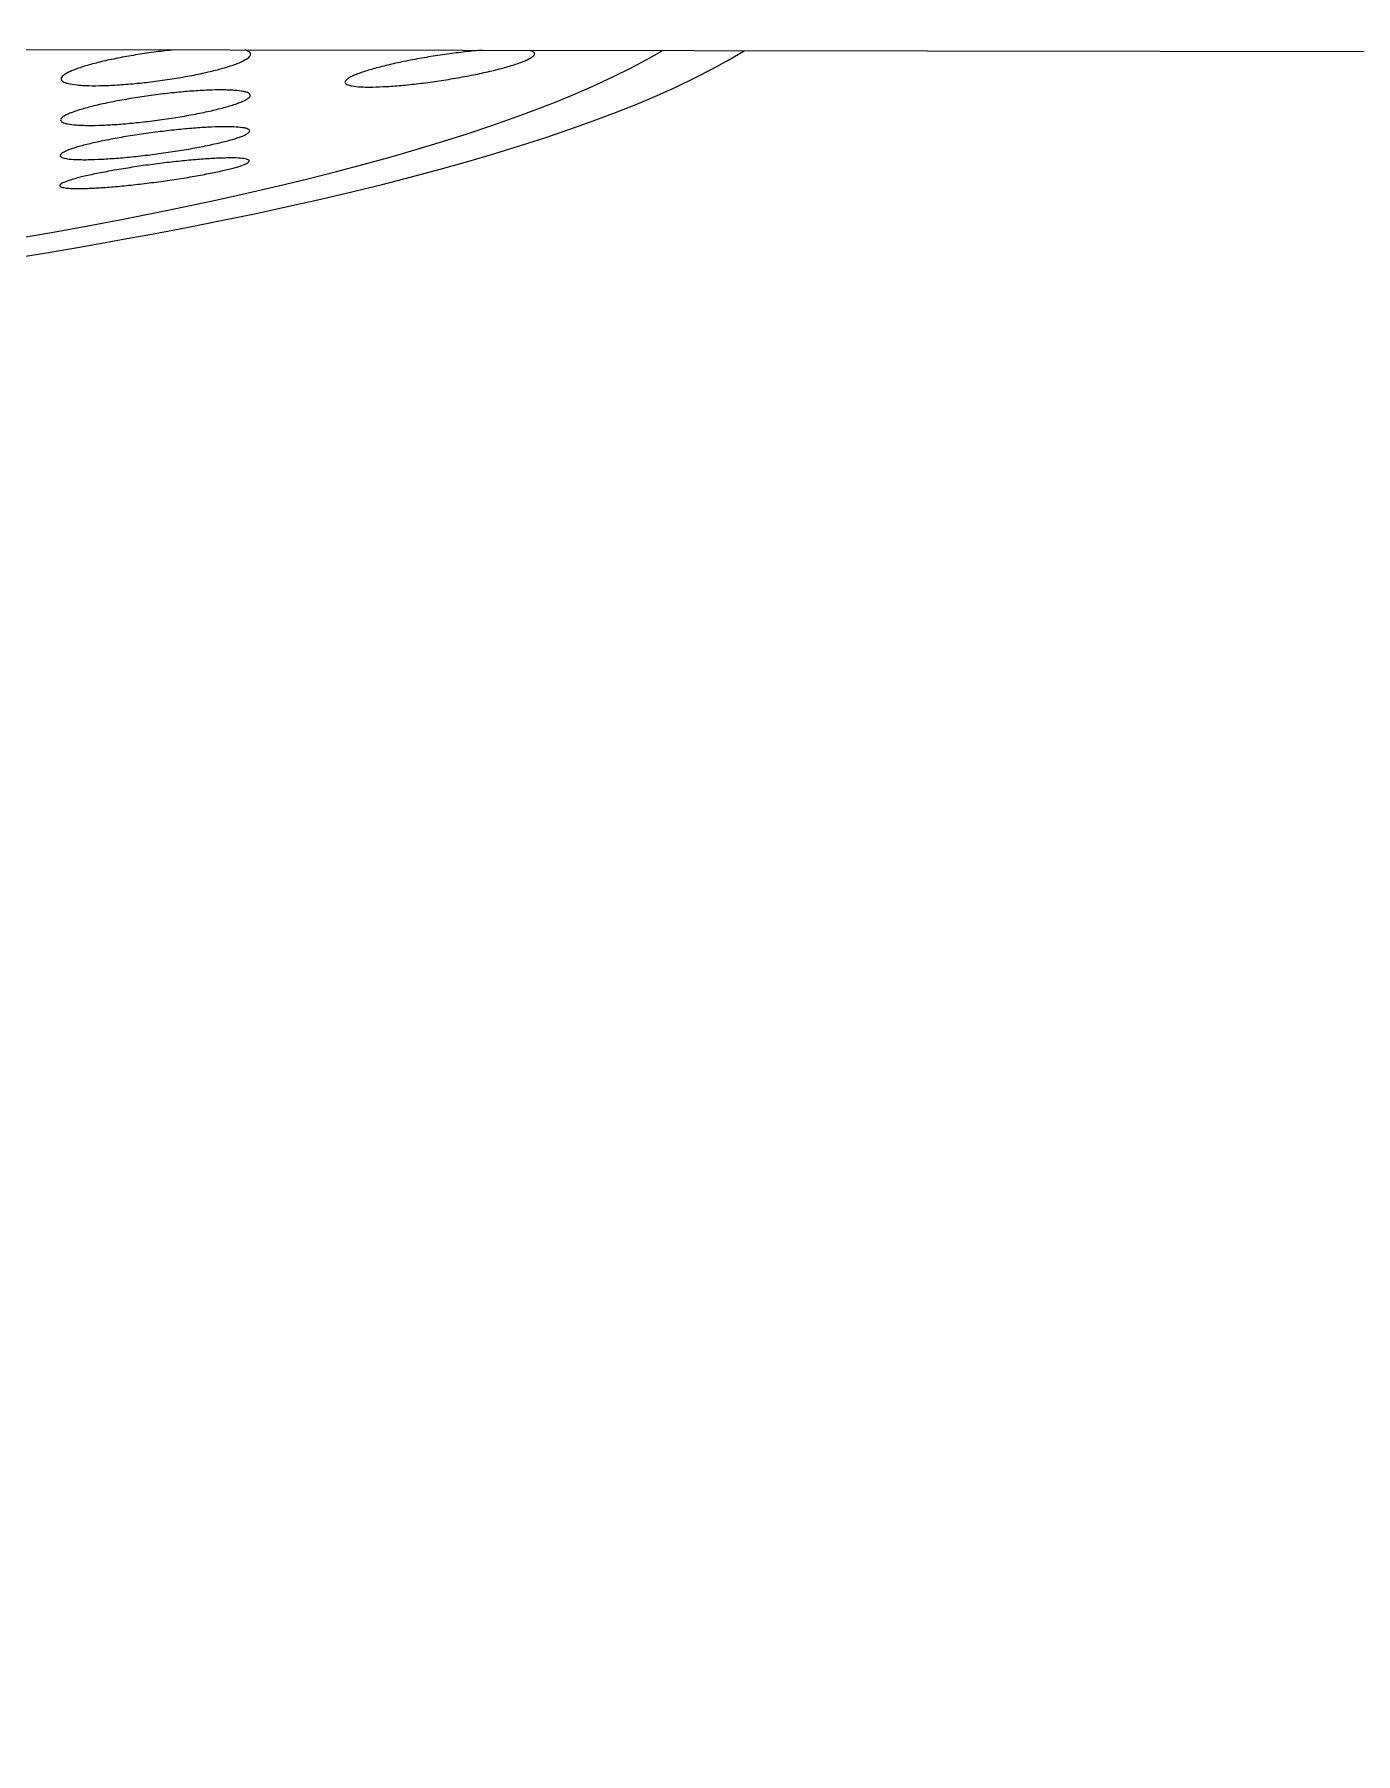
# Model space of a CAD drawing. Extents: x 16539 to 19738, y -91 to 2224.
# Drawn here: x 17467.72 to 17471.9, y 532.25 to 537.69 of the extents above; entities that cross this region are included whole.
import ezdxf

# ---------------------------------------------------------------- set-up
doc = ezdxf.new("R2010")
doc.units = 0
doc.header["$LTSCALE"] = 10
doc.header["$MEASUREMENT"] = 0
doc.layers.add('1', color=7, linetype='CONTINUOUS')

msp = doc.modelspace()

# ---------------------------------------------------------------- linework, layer by layer
at = {"layer": '1', "color": 7, "linetype": 'Continuous', "lineweight": 18}
msp.add_line((17489.1851, 537.6075), (17436.5459, 537.6896), dxfattribs=at)
for centre, major_axis, ratio, start_param, end_param in [((17462.0248, 538.036), (-8.25, 0.0106), 0.173648, 1.569323, 2.867046), ((17462.0248, 538.036), (8, -0.0102), 0.173648, 4.710916, 5.999901), ((17436.2908, 507.69), (-0.0507, -32.5), 0.999999, 0.711487, 2.732071)]:
    msp.add_ellipse(centre, major_axis=major_axis, ratio=ratio, start_param=start_param, end_param=end_param, dxfattribs=at)
at = {"layer": '1', "color": 7, "linetype": 'Continuous', "lineweight": 13}
msp.add_ellipse((17436.2916, 507.69), major_axis=(-0.0501, -32.0992), ratio=0.999999, start_param=0.711487, end_param=2.737519, dxfattribs=at)
at = {"layer": '1', "color": 7, "linetype": 'Continuous', "lineweight": 18}
for points, knots in [([(17467.8029, 537.5488), (17467.8028, 537.5457), (17467.8048, 537.5429), (17467.8105, 537.5392), (17467.8129, 537.5381), (17467.8186, 537.5359), (17467.8219, 537.5349), (17467.8332, 537.5322), (17467.8425, 537.5307), (17467.8588, 537.5291), (17467.8647, 537.5286), (17467.8772, 537.5279), (17467.8838, 537.5276), (17467.9046, 537.5271), (17467.9196, 537.5271), (17467.9442, 537.5278), (17467.9527, 537.5281), (17467.9699, 537.5289), (17467.9875, 537.5299), (17468.0059, 537.5313), (17468.0246, 537.5328), (17468.0341, 537.5337), (17468.063, 537.5366), (17468.0824, 537.5388), (17468.1116, 537.5426), (17468.1214, 537.5439), (17468.141, 537.5467), (17468.1508, 537.5482), (17468.1795, 537.5528), (17468.1982, 537.5561), (17468.2254, 537.5614), (17468.2344, 537.5632), (17468.2518, 537.5668), (17468.2602, 537.5687), (17468.2847, 537.5744), (17468.2999, 537.5783), (17468.321, 537.5842), (17468.3277, 537.5862), (17468.3402, 537.5902), (17468.352, 537.5941), (17468.3622, 537.598), (17468.3716, 537.6019), (17468.3759, 537.6039), (17468.3873, 537.6096), (17468.3931, 537.6132), (17468.4009, 537.6202), (17468.4029, 537.6235), (17468.403, 537.6266)], [0, 0, 0, 0, 0.0625, 0.0625, 0.09375, 0.09375, 0.125, 0.125, 0.1875, 0.1875, 0.21875, 0.21875, 0.25, 0.25, 0.3125, 0.3125, 0.34375, 0.34375, 0.375, 0.40625, 0.40625, 0.4375, 0.4375, 0.5, 0.5, 0.53125, 0.53125, 0.5625, 0.5625, 0.625, 0.625, 0.65625, 0.65625, 0.6875, 0.6875, 0.75, 0.75, 0.78125, 0.78125, 0.8125, 0.84375, 0.84375, 0.875, 0.875, 0.9375, 0.9375, 1, 1, 1, 1]), ([(17468.1615, 537.6406), (17468.1424, 537.6387), (17468.1233, 537.6365), (17468.0942, 537.6327), (17468.0845, 537.6314), (17468.0649, 537.6286), (17468.0551, 537.6271), (17468.0263, 537.6225), (17468.0077, 537.6192), (17467.9804, 537.614), (17467.9715, 537.6121), (17467.954, 537.6085), (17467.9456, 537.6066), (17467.9212, 537.6009), (17467.906, 537.5971), (17467.8848, 537.5911), (17467.8782, 537.5891), (17467.8656, 537.5852), (17467.8539, 537.5812), (17467.8437, 537.5773), (17467.8343, 537.5734), (17467.83, 537.5715), (17467.8185, 537.5658), (17467.8128, 537.5621), (17467.805, 537.5552), (17467.8029, 537.5519), (17467.8029, 537.5488)], [0, 0, 0, 0, 0.110047, 0.110047, 0.165669, 0.165669, 0.221291, 0.221291, 0.332536, 0.332536, 0.388158, 0.388158, 0.44378, 0.44378, 0.555024, 0.555024, 0.610646, 0.610646, 0.666268, 0.72189, 0.72189, 0.777512, 0.777512, 0.888756, 0.888756, 1, 1, 1, 1]), ([(17468.403, 537.6266), (17468.403, 537.6296), (17468.4011, 537.6324), (17468.3954, 537.6361), (17468.393, 537.6372), (17468.3885, 537.6389), (17468.3868, 537.6395), (17468.3849, 537.6401)], [0, 0, 0, 0, 0.561564, 0.561564, 0.842346, 0.842346, 1, 1, 1, 1]), ([(17469.1364, 537.6395), (17469.1301, 537.6389), (17469.1148, 537.6376), (17469.099, 537.636), (17469.0803, 537.634), (17469.0708, 537.6329), (17469.042, 537.6293), (17469.0226, 537.6267), (17468.9934, 537.6224), (17468.9837, 537.6208), (17468.9641, 537.6177), (17468.9543, 537.616), (17468.9255, 537.611), (17468.9069, 537.6074), (17468.8796, 537.6019), (17468.8706, 537.5999), (17468.8532, 537.5961), (17468.8447, 537.5942), (17468.8202, 537.5883), (17468.805, 537.5844), (17468.7838, 537.5784), (17468.7771, 537.5764), (17468.7645, 537.5725), (17468.7527, 537.5686), (17468.7425, 537.5648), (17468.7331, 537.5611), (17468.7287, 537.5592), (17468.7172, 537.5538), (17468.7115, 537.5504), (17468.7036, 537.5441), (17468.7016, 537.5411), (17468.7015, 537.5384)], [0, 0, 0, 0, 0.035075, 0.083321, 0.083321, 0.131567, 0.131567, 0.22806, 0.22806, 0.276306, 0.276306, 0.324552, 0.324552, 0.421045, 0.421045, 0.469291, 0.469291, 0.517537, 0.517537, 0.61403, 0.61403, 0.662276, 0.662276, 0.710522, 0.758769, 0.758769, 0.807015, 0.807015, 0.903507, 0.903507, 1, 1, 1, 1]), ([(17468.7015, 537.5384), (17468.7015, 537.5357), (17468.7034, 537.5334), (17468.7092, 537.5303), (17468.7115, 537.5294), (17468.7173, 537.5277), (17468.7206, 537.527), (17468.7319, 537.525), (17468.7412, 537.5241), (17468.7575, 537.5232), (17468.7634, 537.523), (17468.7759, 537.5228), (17468.7825, 537.5229), (17468.8032, 537.5232), (17468.8182, 537.5238), (17468.8427, 537.5252), (17468.8511, 537.5258), (17468.8683, 537.5271), (17468.8859, 537.5286), (17468.9042, 537.5305), (17468.9229, 537.5325), (17468.9324, 537.5336), (17468.9613, 537.5371), (17468.9806, 537.5398), (17469.0098, 537.5441), (17469.0195, 537.5456), (17469.0391, 537.5488), (17469.0489, 537.5505), (17469.0777, 537.5555), (17469.0963, 537.5591), (17469.1236, 537.5646), (17469.1326, 537.5666), (17469.15, 537.5704), (17469.1585, 537.5723), (17469.183, 537.5782), (17469.1982, 537.5821), (17469.2194, 537.5881), (17469.2261, 537.5901), (17469.2387, 537.594), (17469.2505, 537.5979), (17469.2607, 537.6017), (17469.2701, 537.6054), (17469.2745, 537.6073), (17469.286, 537.6127), (17469.2917, 537.6161), (17469.2996, 537.6225), (17469.3016, 537.6254), (17469.3017, 537.6281)], [0, 0, 0, 0, 0.0625, 0.0625, 0.09375, 0.09375, 0.125, 0.125, 0.1875, 0.1875, 0.21875, 0.21875, 0.25, 0.25, 0.3125, 0.3125, 0.34375, 0.34375, 0.375, 0.40625, 0.40625, 0.4375, 0.4375, 0.5, 0.5, 0.53125, 0.53125, 0.5625, 0.5625, 0.625, 0.625, 0.65625, 0.65625, 0.6875, 0.6875, 0.75, 0.75, 0.78125, 0.78125, 0.8125, 0.84375, 0.84375, 0.875, 0.875, 0.9375, 0.9375, 1, 1, 1, 1]), ([(17469.3017, 537.6281), (17469.3017, 537.6308), (17469.2998, 537.6332), (17469.294, 537.6362), (17469.2917, 537.6371), (17469.288, 537.6382), (17469.2871, 537.6384), (17469.2862, 537.6387)], [0, 0, 0, 0, 0.607986, 0.607986, 0.911979, 0.911979, 1, 1, 1, 1]), ([(17468.4015, 537.4965), (17468.4015, 537.4992), (17468.3996, 537.5016), (17468.3939, 537.5047), (17468.3915, 537.5057), (17468.3858, 537.5075), (17468.3825, 537.5083), (17468.3712, 537.5105), (17468.362, 537.5116), (17468.3457, 537.5128), (17468.3398, 537.5131), (17468.3273, 537.5135), (17468.3207, 537.5137), (17468.3, 537.5138), (17468.285, 537.5135), (17468.2605, 537.5125), (17468.252, 537.5121), (17468.2348, 537.5111), (17468.2172, 537.5099), (17468.1989, 537.5085), (17468.1802, 537.5068), (17468.1706, 537.5059), (17468.1417, 537.5029), (17468.1224, 537.5007), (17468.0931, 537.4969), (17468.0834, 537.4956), (17468.0638, 537.4928), (17468.054, 537.4913), (17468.0252, 537.4868), (17468.0065, 537.4836), (17467.9792, 537.4786), (17467.9702, 537.4769), (17467.9528, 537.4734), (17467.9443, 537.4716), (17467.9198, 537.4663), (17467.9046, 537.4626), (17467.8835, 537.4571), (17467.8767, 537.4552), (17467.8642, 537.4515), (17467.8524, 537.4479), (17467.8422, 537.4443), (17467.8328, 537.4408), (17467.8285, 537.439), (17467.817, 537.4338), (17467.8113, 537.4305), (17467.8035, 537.4243), (17467.8014, 537.4214), (17467.8014, 537.4187)], [0, 0, 0, 0, 0.0625, 0.0625, 0.09375, 0.09375, 0.125, 0.125, 0.1875, 0.1875, 0.21875, 0.21875, 0.25, 0.25, 0.3125, 0.3125, 0.34375, 0.34375, 0.375, 0.40625, 0.40625, 0.4375, 0.4375, 0.5, 0.5, 0.53125, 0.53125, 0.5625, 0.5625, 0.625, 0.625, 0.65625, 0.65625, 0.6875, 0.6875, 0.75, 0.75, 0.78125, 0.78125, 0.8125, 0.84375, 0.84375, 0.875, 0.875, 0.9375, 0.9375, 1, 1, 1, 1]), ([(17467.8014, 537.4187), (17467.8014, 537.416), (17467.8033, 537.4136), (17467.809, 537.4105), (17467.8114, 537.4095), (17467.8171, 537.4077), (17467.8204, 537.4069), (17467.8317, 537.4047), (17467.8409, 537.4036), (17467.8572, 537.4024), (17467.8631, 537.4021), (17467.8756, 537.4016), (17467.8822, 537.4015), (17467.9029, 537.4014), (17467.9179, 537.4017), (17467.9424, 537.4027), (17467.9509, 537.4031), (17467.9681, 537.4041), (17467.9857, 537.4052), (17468.004, 537.4067), (17468.0227, 537.4084), (17468.0323, 537.4093), (17468.0611, 537.4123), (17468.0805, 537.4145), (17468.1097, 537.4183), (17468.1195, 537.4196), (17468.1391, 537.4224), (17468.1489, 537.4239), (17468.1777, 537.4284), (17468.1964, 537.4315), (17468.2236, 537.4366), (17468.2326, 537.4383), (17468.2501, 537.4418), (17468.2585, 537.4436), (17468.283, 537.4489), (17468.2983, 537.4526), (17468.3194, 537.4581), (17468.3261, 537.46), (17468.3387, 537.4637), (17468.3505, 537.4673), (17468.3607, 537.4709), (17468.37, 537.4745), (17468.3744, 537.4762), (17468.3858, 537.4814), (17468.3916, 537.4847), (17468.3994, 537.4909), (17468.4015, 537.4938), (17468.4015, 537.4965)], [0, 0, 0, 0, 0.0625, 0.0625, 0.09375, 0.09375, 0.125, 0.125, 0.1875, 0.1875, 0.21875, 0.21875, 0.25, 0.25, 0.3125, 0.3125, 0.34375, 0.34375, 0.375, 0.40625, 0.40625, 0.4375, 0.4375, 0.5, 0.5, 0.53125, 0.53125, 0.5625, 0.5625, 0.625, 0.625, 0.65625, 0.65625, 0.6875, 0.6875, 0.75, 0.75, 0.78125, 0.78125, 0.8125, 0.84375, 0.84375, 0.875, 0.875, 0.9375, 0.9375, 1, 1, 1, 1]), ([(17468.4, 537.384), (17468.4001, 537.3863), (17468.3981, 537.3883), (17468.3924, 537.3909), (17468.3901, 537.3917), (17468.3844, 537.3931), (17468.381, 537.3937), (17468.3698, 537.3954), (17468.3606, 537.3962), (17468.3443, 537.3969), (17468.3384, 537.397), (17468.326, 537.3972), (17468.3194, 537.3971), (17468.2987, 537.3968), (17468.2837, 537.3963), (17468.2593, 537.395), (17468.2508, 537.3945), (17468.2336, 537.3933), (17468.2161, 537.392), (17468.1978, 537.3904), (17468.1791, 537.3887), (17468.1696, 537.3877), (17468.1407, 537.3846), (17468.1213, 537.3823), (17468.0921, 537.3785), (17468.0823, 537.3772), (17468.0627, 537.3745), (17468.0529, 537.373), (17468.024, 537.3687), (17468.0053, 537.3656), (17467.978, 537.3608), (17467.969, 537.3591), (17467.9515, 537.3558), (17467.9431, 537.3541), (17467.9185, 537.3491), (17467.9032, 537.3457), (17467.8821, 537.3405), (17467.8753, 537.3388), (17467.8628, 537.3354), (17467.851, 537.3321), (17467.8408, 537.3288), (17467.8314, 537.3256), (17467.8271, 537.324), (17467.8156, 537.3193), (17467.8098, 537.3164), (17467.802, 537.311), (17467.8, 537.3084), (17467.7999, 537.3061)], [0, 0, 0, 0, 0.0625, 0.0625, 0.09375, 0.09375, 0.125, 0.125, 0.1875, 0.1875, 0.21875, 0.21875, 0.25, 0.25, 0.3125, 0.3125, 0.34375, 0.34375, 0.375, 0.40625, 0.40625, 0.4375, 0.4375, 0.5, 0.5, 0.53125, 0.53125, 0.5625, 0.5625, 0.625, 0.625, 0.65625, 0.65625, 0.6875, 0.6875, 0.75, 0.75, 0.78125, 0.78125, 0.8125, 0.84375, 0.84375, 0.875, 0.875, 0.9375, 0.9375, 1, 1, 1, 1]), ([(17467.7999, 537.3061), (17467.7999, 537.3038), (17467.8018, 537.3018), (17467.8075, 537.2992), (17467.8099, 537.2984), (17467.8156, 537.297), (17467.8189, 537.2964), (17467.8302, 537.2947), (17467.8394, 537.2939), (17467.8556, 537.2932), (17467.8615, 537.2931), (17467.874, 537.2929), (17467.8806, 537.2929), (17467.9012, 537.2932), (17467.9162, 537.2938), (17467.9406, 537.295), (17467.9491, 537.2956), (17467.9663, 537.2967), (17467.9839, 537.298), (17468.0022, 537.2997), (17468.0208, 537.3014), (17468.0304, 537.3024), (17468.0593, 537.3055), (17468.0786, 537.3078), (17468.1079, 537.3115), (17468.1176, 537.3129), (17468.1372, 537.3156), (17468.1471, 537.317), (17468.1759, 537.3214), (17468.1946, 537.3245), (17468.2219, 537.3293), (17468.2309, 537.331), (17468.2484, 537.3343), (17468.2569, 537.336), (17468.2814, 537.3411), (17468.2967, 537.3445), (17468.3179, 537.3496), (17468.3246, 537.3513), (17468.3372, 537.3547), (17468.349, 537.3581), (17468.3592, 537.3613), (17468.3686, 537.3645), (17468.3729, 537.3661), (17468.3844, 537.3708), (17468.3901, 537.3737), (17468.398, 537.3792), (17468.4, 537.3817), (17468.4, 537.384)], [0, 0, 0, 0, 0.0625, 0.0625, 0.09375, 0.09375, 0.125, 0.125, 0.1875, 0.1875, 0.21875, 0.21875, 0.25, 0.25, 0.3125, 0.3125, 0.34375, 0.34375, 0.375, 0.40625, 0.40625, 0.4375, 0.4375, 0.5, 0.5, 0.53125, 0.53125, 0.5625, 0.5625, 0.625, 0.625, 0.65625, 0.65625, 0.6875, 0.6875, 0.75, 0.75, 0.78125, 0.78125, 0.8125, 0.84375, 0.84375, 0.875, 0.875, 0.9375, 0.9375, 1, 1, 1, 1]), ([(17468.3986, 537.2891), (17468.3986, 537.291), (17468.3967, 537.2926), (17468.391, 537.2946), (17468.3886, 537.2952), (17468.3829, 537.2963), (17468.3796, 537.2967), (17468.3684, 537.2978), (17468.3592, 537.2983), (17468.343, 537.2985), (17468.3371, 537.2985), (17468.3247, 537.2983), (17468.3181, 537.2982), (17468.2975, 537.2975), (17468.2825, 537.2967), (17468.2582, 537.2951), (17468.2497, 537.2945), (17468.2325, 537.2932), (17468.215, 537.2917), (17468.1967, 537.2899), (17468.1781, 537.2881), (17468.1685, 537.2871), (17468.1396, 537.2839), (17468.1202, 537.2815), (17468.091, 537.2778), (17468.0812, 537.2764), (17468.0616, 537.2737), (17468.0518, 537.2723), (17468.0229, 537.268), (17468.0041, 537.2651), (17467.9768, 537.2604), (17467.9678, 537.2589), (17467.9503, 537.2557), (17467.9418, 537.2541), (17467.9172, 537.2494), (17467.9019, 537.2462), (17467.8807, 537.2415), (17467.874, 537.2399), (17467.8613, 537.2368), (17467.8495, 537.2338), (17467.8393, 537.2308), (17467.8299, 537.2279), (17467.8256, 537.2265), (17467.8141, 537.2224), (17467.8083, 537.2198), (17467.8005, 537.2151), (17467.7985, 537.213), (17467.7985, 537.2111)], [0, 0, 0, 0, 0.0625, 0.0625, 0.09375, 0.09375, 0.125, 0.125, 0.1875, 0.1875, 0.21875, 0.21875, 0.25, 0.25, 0.3125, 0.3125, 0.34375, 0.34375, 0.375, 0.40625, 0.40625, 0.4375, 0.4375, 0.5, 0.5, 0.53125, 0.53125, 0.5625, 0.5625, 0.625, 0.625, 0.65625, 0.65625, 0.6875, 0.6875, 0.75, 0.75, 0.78125, 0.78125, 0.8125, 0.84375, 0.84375, 0.875, 0.875, 0.9375, 0.9375, 1, 1, 1, 1]), ([(17467.7985, 537.2111), (17467.7984, 537.2092), (17467.8004, 537.2075), (17467.806, 537.2055), (17467.8084, 537.2049), (17467.8141, 537.2039), (17467.8174, 537.2034), (17467.8287, 537.2023), (17467.8378, 537.2018), (17467.8541, 537.2016), (17467.8599, 537.2016), (17467.8724, 537.2018), (17467.8789, 537.2019), (17467.8995, 537.2026), (17467.9145, 537.2034), (17467.9389, 537.205), (17467.9473, 537.2056), (17467.9645, 537.2069), (17467.9821, 537.2084), (17468.0003, 537.2102), (17468.019, 537.212), (17468.0285, 537.2131), (17468.0574, 537.2162), (17468.0768, 537.2186), (17468.106, 537.2224), (17468.1158, 537.2237), (17468.1354, 537.2264), (17468.1452, 537.2278), (17468.1742, 537.2321), (17468.1929, 537.2351), (17468.2202, 537.2397), (17468.2292, 537.2413), (17468.2468, 537.2444), (17468.2553, 537.246), (17468.2799, 537.2508), (17468.2952, 537.2539), (17468.3163, 537.2587), (17468.3231, 537.2603), (17468.3357, 537.2634), (17468.3475, 537.2664), (17468.3577, 537.2693), (17468.3671, 537.2722), (17468.3714, 537.2736), (17468.3829, 537.2778), (17468.3887, 537.2803), (17468.3965, 537.285), (17468.3985, 537.2872), (17468.3986, 537.2891)], [0, 0, 0, 0, 0.0625, 0.0625, 0.09375, 0.09375, 0.125, 0.125, 0.1875, 0.1875, 0.21875, 0.21875, 0.25, 0.25, 0.3125, 0.3125, 0.34375, 0.34375, 0.375, 0.40625, 0.40625, 0.4375, 0.4375, 0.5, 0.5, 0.53125, 0.53125, 0.5625, 0.5625, 0.625, 0.625, 0.65625, 0.65625, 0.6875, 0.6875, 0.75, 0.75, 0.78125, 0.78125, 0.8125, 0.84375, 0.84375, 0.875, 0.875, 0.9375, 0.9375, 1, 1, 1, 1])]:
    msp.add_open_spline(points, degree=3, knots=knots, dxfattribs=at)

doc.saveas('drawing.dxf')
